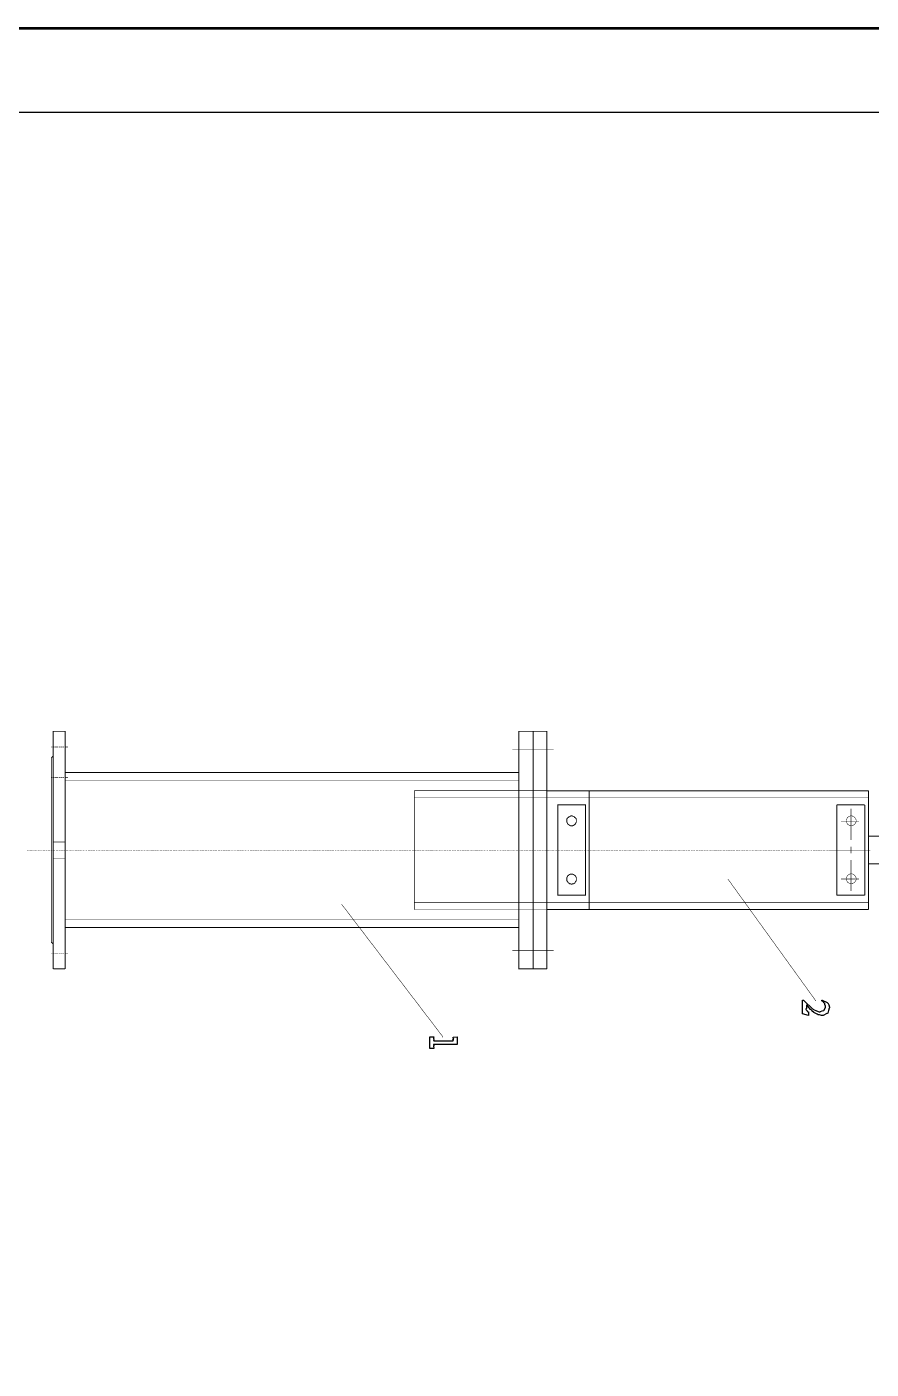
# Model space of a CAD drawing. Extents: x 0.4 to 11.2, y 0.4 to 16.
# Drawn here: x 3.346 to 6.307, y 11.277 to 15.987 of the extents above; entities that cross this region are included whole.
import ezdxf

# ---------------------------------------------------------------- set-up
doc = ezdxf.new("R2010")
doc.units = 0
doc.layers.get('0').update_dxf_attribs({"linetype": 'CONTINUOUS'})

msp = doc.modelspace()

# ---------------------------------------------------------------- linework, layer by layer
at = {"color": 230, "const_width": 0.01}
msp.add_lwpolyline([(11.1917, 0.405003), (11.1917, 15.9817), (0.363336, 15.9817), (0.363336, 0.405003), (11.1917, 0.405003)], close=True, dxfattribs=at)
at = {"color": 6, "const_width": 0.005}
msp.add_lwpolyline([(0.656685, 15.6867), (10.8983, 15.6867)], dxfattribs=at)
at = {"color": 0}
for points, const_width in [([(3.47999, 12.6816), (3.47999, 13.515), (3.43832, 13.515), (3.43832, 12.6816)], 0.003333), ([(5.12169, 13.515), (5.14501, 13.515)], 0.003333), ([(5.16997, 12.6816), (5.16997, 13.515), (5.14501, 13.515)], 0.003333), ([(3.43164, 13.4217), (3.43832, 13.4283)], 0.003333), ([(3.43164, 13.4217), (3.43164, 12.775)], 0.003333), ([(5.07167, 13.37), (3.47999, 13.37)], 0.003333), ([(5.16997, 13.3066), (6.29833, 13.3066)], 0.003333), ([(5.31836, 13.3066), (5.31836, 12.89)], 0.003333), ([(6.29833, 13.3066), (6.29833, 12.89)], 0.003333), ([(6.29833, 13.1467), (7.02832, 13.1467)], 0.003333), ([(7.02832, 13.05), (6.29833, 13.05)], 0.003333), ([(5.80501, 12.9967), (6.11165, 12.5717), (6.11165, 12.5684)], 0.001667), ([(4.44997, 12.9083), (4.80501, 12.4434), (4.80501, 12.44)], 0.001667), ([(5.16997, 12.89), (6.29833, 12.89)], 0.003333), ([(5.07167, 12.8267), (3.47999, 12.8267)], 0.003333), ([(3.43164, 12.775), (3.43832, 12.7683)], 0.003333), ([(5.16997, 12.6917), (5.16997, 12.7817)], 0.003333), ([(3.43832, 12.6816), (3.47999, 12.6816)], 0.003333), ([(5.12169, 12.6816), (5.14501, 12.6816)], 0.003333), ([(5.14501, 12.6816), (5.16997, 12.6816)], 0.003333)]:
    msp.add_lwpolyline(points, dxfattribs=dict(at, const_width=const_width))
at = {"color": 0, "const_width": 0.003333}
msp.add_lwpolyline([(5.12169, 13.515), (5.07167, 13.515), (5.07167, 12.6816), (5.12169, 12.6816), (5.12169, 13.515)], close=True, dxfattribs=at)
at = {"color": 1, "const_width": 0.001667}
for points in [[(3.435, 13.46), (3.43164, 13.46)], [(3.44168, 13.46), (3.43668, 13.46)], [(3.45665, 13.46), (3.44997, 13.46), (3.44336, 13.46)], [(3.46332, 13.46), (3.45833, 13.46)], [(3.47, 13.46), (3.465, 13.46)], [(3.47667, 13.46), (3.47168, 13.46)], [(3.49001, 13.46), (3.48503, 13.46), (3.47835, 13.46)], [(5.19336, 13.45), (5.04833, 13.45)], [(3.435, 13.3533), (3.43164, 13.3533)], [(3.44168, 13.3533), (3.43668, 13.3533)], [(3.45665, 13.3533), (3.44997, 13.3533), (3.44336, 13.3533)], [(3.46332, 13.3533), (3.45833, 13.3533)], [(3.47, 13.3533), (3.465, 13.3533)], [(3.47667, 13.3533), (3.47168, 13.3533)], [(3.49001, 13.3533), (3.48503, 13.3533), (3.47835, 13.3533)], [(5.07167, 13.3433), (3.47999, 13.3433)], [(4.70503, 13.3066), (4.70503, 12.89), (5.16997, 12.89)], [(4.70503, 13.3066), (5.16997, 13.3066)], [(4.70503, 13.2817), (6.29833, 13.2817)], [(3.43832, 13.1267), (3.47999, 13.1267)], [(3.43832, 13.07), (3.47999, 13.07)], [(4.70503, 12.915), (6.29833, 12.915)], [(5.07167, 12.8533), (3.47999, 12.8533)], [(3.435, 12.7367), (3.43164, 12.7367)], [(3.44168, 12.7367), (3.43668, 12.7367)], [(3.45665, 12.7367), (3.44997, 12.7367), (3.44336, 12.7367)], [(3.46332, 12.7367), (3.45833, 12.7367)], [(3.47, 12.7367), (3.465, 12.7367)], [(3.47667, 12.7367), (3.47168, 12.7367)], [(3.49001, 12.7367), (3.48503, 12.7367), (3.47835, 12.7367)], [(5.19336, 12.7467), (5.04833, 12.7467)]]:
    msp.add_lwpolyline(points, dxfattribs=at)
at = {"color": 5}
for points, const_width in [([(5.30501, 13.2567), (5.30501, 12.94), (5.20833, 12.94), (5.20833, 13.2567), (5.30501, 13.2567)], 0.003333), ([(5.25667, 13.1833), (5.25999, 13.1833), (5.26335, 13.185), (5.26665, 13.1867), (5.26833, 13.1883), (5.27001, 13.19), (5.27165, 13.1934), (5.27333, 13.1967), (5.27333, 13.2), (5.27333, 13.2033), (5.27333, 13.2067), (5.27165, 13.21), (5.27001, 13.2116), (5.26665, 13.2133), (5.26497, 13.2167), (5.26167, 13.2167), (5.25836, 13.2183), (5.25499, 13.2183), (5.25168, 13.2167), (5.24832, 13.2167), (5.24669, 13.2133), (5.24333, 13.2116), (5.24164, 13.21), (5.24001, 13.2067), (5.24001, 13.2033), (5.24001, 13.2), (5.24001, 13.1967), (5.24164, 13.1934), (5.24333, 13.19), (5.24501, 13.1883), (5.24832, 13.1867), (5.25, 13.185), (5.25331, 13.1833), (5.25667, 13.1833)], 0.003333), ([(6.23753, 13.1833), (6.24061, 13.1833), (6.24989, 13.1885), (6.25499, 13.1977), (6.25499, 13.2008), (6.25499, 13.2039), (6.24989, 13.2132), (6.24061, 13.2183), (6.23753, 13.2183), (6.23443, 13.2183), (6.22515, 13.2132), (6.22, 13.2039), (6.22, 13.2008), (6.22, 13.1977), (6.22515, 13.1885), (6.23443, 13.1833), (6.23753, 13.1833)], 0.001667), ([(6.23665, 13.205), (6.23665, 13.205)], 0.001667), ([(5.25667, 12.9783), (5.25999, 12.98), (5.26335, 12.98), (5.26665, 12.9817), (5.26833, 12.9833), (5.27001, 12.9867), (5.27165, 12.9883), (5.27333, 12.9916), (5.27333, 12.995), (5.27333, 12.9983), (5.27333, 13.0017), (5.27165, 13.005), (5.27001, 13.0084), (5.26665, 13.01), (5.26497, 13.0117), (5.26167, 13.0133), (5.25836, 13.0133), (5.25499, 13.0133), (5.25168, 13.0133), (5.24832, 13.0117), (5.24669, 13.01), (5.24333, 13.0084), (5.24164, 13.005), (5.24001, 13.0017), (5.24001, 12.9983), (5.24001, 12.995), (5.24001, 12.9916), (5.24164, 12.9883), (5.24333, 12.9867), (5.24501, 12.9833), (5.24832, 12.9817), (5.25, 12.98), (5.25331, 12.98), (5.25667, 12.9783)], 0.003333), ([(6.23753, 12.98), (6.24061, 12.98), (6.24989, 12.9851), (6.25499, 12.9944), (6.25499, 12.9975), (6.25499, 13.0006), (6.24989, 13.0099), (6.24061, 13.015), (6.23753, 13.015), (6.23443, 13.015), (6.22515, 13.0099), (6.22, 13.0006), (6.22, 12.9975), (6.22, 12.9944), (6.22515, 12.9851), (6.23443, 12.98), (6.23753, 12.98)], 0.001667)]:
    msp.add_lwpolyline(points, close=True, dxfattribs=dict(at, const_width=const_width))
for points, const_width in [([(6.18668, 13.2567), (6.18668, 12.94)], 0.003333), ([(6.18668, 13.2567), (6.285, 13.2567)], 0.003333), ([(6.23665, 13.2433), (6.23665, 13.1334)], 0.001667), ([(6.285, 13.2567), (6.285, 12.94)], 0.003333), ([(6.20167, 13.2), (6.26497, 13.2)], 0.001667), ([(6.22835, 13.2), (6.22667, 13.2), (6.22331, 13.2)], 0.001667), ([(6.23503, 13.2), (6.22999, 13.2)], 0.001667), ([(6.23665, 13.2133), (6.23665, 13.2067)], 0.001667), ([(6.23665, 13.2033), (6.23665, 13.1983)], 0.001667), ([(6.24669, 13.2), (6.24501, 13.2), (6.23833, 13.2), (6.23665, 13.2)], 0.001667), ([(6.23665, 13.1967), (6.23665, 13.195)], 0.001667), ([(6.23665, 13.1934), (6.23665, 13.1883)], 0.001667), ([(6.25168, 13.2), (6.24832, 13.2)], 0.001667), ([(6.18668, 13.0433), (6.18668, 13.1533)], 0.003333), ([(6.23665, 13.11), (6.23665, 13.0866)], 0.001667), ([(6.23665, 13.0633), (6.23665, 12.955)], 0.001667), ([(6.20167, 12.9967), (6.26497, 12.9967)], 0.001667), ([(6.18668, 12.94), (6.285, 12.94)], 0.003333)]:
    msp.add_lwpolyline(points, dxfattribs=dict(at, const_width=const_width))
at = {"color": 254, "const_width": 0.001667}
for points in [[(3.35167, 13.0983), (3.34668, 13.0983)], [(3.36333, 13.0983), (3.36165, 13.0983), (3.35499, 13.0983)], [(3.37001, 13.0983), (3.36501, 13.0983)], [(3.37999, 13.0983), (3.37332, 13.0983), (3.37169, 13.0983)], [(3.38835, 13.0983), (3.38336, 13.0983)], [(3.39165, 13.0983), (3.38997, 13.0983)], [(3.39833, 13.0983), (3.39333, 13.0983)], [(3.41, 13.0983), (3.40831, 13.0983), (3.40169, 13.0983)], [(3.41667, 13.0983), (3.41168, 13.0983)], [(3.42833, 13.0983), (3.42665, 13.0983), (3.41997, 13.0983), (3.41835, 13.0983)], [(3.435, 13.0983), (3.43001, 13.0983)], [(3.44499, 13.0983), (3.43832, 13.0983), (3.43668, 13.0983)], [(3.45665, 13.0983), (3.45503, 13.0983), (3.44835, 13.0983)], [(3.46332, 13.0983), (3.45833, 13.0983)], [(3.47499, 13.0983), (3.47331, 13.0983), (3.46669, 13.0983), (3.465, 13.0983)], [(3.48167, 13.0983), (3.47667, 13.0983)], [(3.49164, 13.0983), (3.48503, 13.0983), (3.48335, 13.0983)], [(3.50331, 13.0983), (3.50168, 13.0983), (3.49501, 13.0983)], [(3.50999, 13.0983), (3.50499, 13.0983)], [(3.52165, 13.0983), (3.52001, 13.0983), (3.51335, 13.0983)], [(3.52832, 13.0983), (3.52333, 13.0983)], [(3.53836, 13.0983), (3.53168, 13.0983), (3.53, 13.0983)], [(3.54665, 13.0983), (3.54167, 13.0983)], [(3.55003, 13.0983), (3.54833, 13.0983)], [(3.55664, 13.0983), (3.55165, 13.0983)], [(3.56836, 13.0983), (3.56668, 13.0983), (3.56, 13.0983)], [(3.57497, 13.0983), (3.56999, 13.0983)], [(3.58501, 13.0983), (3.57835, 13.0983), (3.57667, 13.0983)], [(3.59332, 13.0983), (3.58832, 13.0983)], [(3.59668, 13.0983), (3.595, 13.0983)], [(3.60335, 13.0983), (3.59831, 13.0983)], [(3.61501, 13.0983), (3.61333, 13.0983), (3.60667, 13.0983)], [(3.62169, 13.0983), (3.61664, 13.0983)], [(3.63336, 13.0983), (3.63167, 13.0983), (3.625, 13.0983), (3.62332, 13.0983)], [(3.63997, 13.0983), (3.63499, 13.0983)], [(3.65001, 13.0983), (3.64333, 13.0983), (3.64165, 13.0983)], [(3.66168, 13.0983), (3.66, 13.0983), (3.65332, 13.0983)], [(3.66835, 13.0983), (3.66336, 13.0983)], [(3.68001, 13.0983), (3.67833, 13.0983), (3.67165, 13.0983), (3.66997, 13.0983)], [(3.68668, 13.0983), (3.68164, 13.0983)], [(3.69667, 13.0983), (3.69, 13.0983), (3.68832, 13.0983)], [(3.70503, 13.0983), (3.69997, 13.0983)], [(3.70833, 13.0983), (3.70665, 13.0983)], [(3.715, 13.0983), (3.71001, 13.0983)], [(3.72667, 13.0983), (3.72499, 13.0983), (3.71832, 13.0983)], [(3.73335, 13.0983), (3.72835, 13.0983)], [(3.74333, 13.0983), (3.73665, 13.0983), (3.73503, 13.0983)], [(3.75168, 13.0983), (3.74669, 13.0983)], [(3.75499, 13.0983), (3.75331, 13.0983)], [(3.76167, 13.0983), (3.75667, 13.0983)], [(3.77333, 13.0983), (3.77165, 13.0983), (3.76497, 13.0983)], [(3.78, 13.0983), (3.77501, 13.0983)], [(3.79167, 13.0983), (3.78999, 13.0983), (3.78331, 13.0983), (3.78168, 13.0983)], [(3.79833, 13.0983), (3.79335, 13.0983)], [(3.80832, 13.0983), (3.80165, 13.0983), (3.80003, 13.0983)], [(3.81999, 13.0983), (3.81836, 13.0983), (3.81168, 13.0983)], [(3.82667, 13.0983), (3.82167, 13.0983)], [(3.83832, 13.0983), (3.83664, 13.0983), (3.83003, 13.0983), (3.82835, 13.0983)], [(3.845, 13.0983), (3.84, 13.0983)], [(3.85499, 13.0983), (3.84831, 13.0983), (3.84668, 13.0983)], [(3.86664, 13.0983), (3.86501, 13.0983), (3.85835, 13.0983)], [(3.87332, 13.0983), (3.86833, 13.0983)], [(3.88499, 13.0983), (3.88336, 13.0983), (3.87668, 13.0983)], [(3.89165, 13.0983), (3.88667, 13.0983)], [(3.90169, 13.0983), (3.89501, 13.0983), (3.89333, 13.0983)], [(3.91, 13.0983), (3.905, 13.0983)], [(3.91336, 13.0983), (3.91168, 13.0983)], [(3.91997, 13.0983), (3.91499, 13.0983)], [(3.93164, 13.0983), (3.93001, 13.0983), (3.92333, 13.0983)], [(3.93832, 13.0983), (3.93332, 13.0983)], [(3.94835, 13.0983), (3.94168, 13.0983), (3.94, 13.0983)], [(3.95665, 13.0983), (3.95167, 13.0983)], [(3.96669, 13.0983), (3.96001, 13.0983), (3.95833, 13.0983)], [(3.97835, 13.0983), (3.97667, 13.0983), (3.97, 13.0983)], [(3.98503, 13.0983), (3.97999, 13.0983)], [(3.99669, 13.0983), (3.99501, 13.0983), (3.98833, 13.0983), (3.98665, 13.0983)], [(4.00331, 13.0983), (3.99832, 13.0983)], [(4.01335, 13.0983), (4.00667, 13.0983), (4.00499, 13.0983)], [(4.02501, 13.0983), (4.02333, 13.0983), (4.01665, 13.0983)], [(4.03168, 13.0983), (4.02669, 13.0983)], [(4.04335, 13.0983), (4.04167, 13.0983), (4.035, 13.0983), (4.03331, 13.0983)], [(4.05003, 13.0983), (4.04497, 13.0983)], [(4.06, 13.0983), (4.05333, 13.0983), (4.05165, 13.0983)], [(4.06836, 13.0983), (4.06332, 13.0983)], [(4.07167, 13.0983), (4.06999, 13.0983)], [(4.07835, 13.0983), (4.07335, 13.0983)], [(4.09, 13.0983), (4.08832, 13.0983), (4.08165, 13.0983)], [(4.09668, 13.0983), (4.09169, 13.0983)], [(4.10667, 13.0983), (4.09999, 13.0983), (4.09831, 13.0983)], [(4.11501, 13.0983), (4.11003, 13.0983)], [(4.11833, 13.0983), (4.11664, 13.0983)], [(4.125, 13.0983), (4.12001, 13.0983)], [(4.13667, 13.0983), (4.13499, 13.0983), (4.12831, 13.0983)], [(4.14333, 13.0983), (4.13835, 13.0983)], [(4.155, 13.0983), (4.15332, 13.0983), (4.14665, 13.0983), (4.14501, 13.0983)], [(4.16168, 13.0983), (4.15668, 13.0983)], [(4.17165, 13.0983), (4.16499, 13.0983), (4.16336, 13.0983)], [(4.18332, 13.0983), (4.18164, 13.0983), (4.17503, 13.0983)], [(4.19, 13.0983), (4.185, 13.0983)], [(4.20167, 13.0983), (4.19997, 13.0983), (4.19336, 13.0983), (4.19168, 13.0983)], [(4.20833, 13.0983), (4.20335, 13.0983)], [(4.21832, 13.0983), (4.21164, 13.0983), (4.21001, 13.0983)], [(4.22667, 13.0983), (4.22168, 13.0983)], [(4.22999, 13.0983), (4.22835, 13.0983)], [(4.23665, 13.0983), (4.23167, 13.0983)], [(4.24832, 13.0983), (4.24669, 13.0983), (4.24001, 13.0983)], [(4.25499, 13.0983), (4.25, 13.0983)], [(4.26497, 13.0983), (4.25836, 13.0983), (4.25667, 13.0983)], [(4.27333, 13.0983), (4.26833, 13.0983)], [(4.27669, 13.0983), (4.27501, 13.0983)], [(4.28331, 13.0983), (4.27832, 13.0983)], [(4.29497, 13.0983), (4.29335, 13.0983), (4.28668, 13.0983)], [(4.30165, 13.0983), (4.29665, 13.0983)], [(4.31168, 13.0983), (4.30501, 13.0983), (4.30333, 13.0983)], [(4.31999, 13.0983), (4.315, 13.0983)], [(4.33003, 13.0983), (4.32335, 13.0983), (4.32167, 13.0983)], [(4.34169, 13.0983), (4.34, 13.0983), (4.33333, 13.0983)], [(4.34831, 13.0983), (4.34332, 13.0983)], [(4.36003, 13.0983), (4.35835, 13.0983), (4.35167, 13.0983), (4.34999, 13.0983)], [(4.36664, 13.0983), (4.36165, 13.0983)], [(4.37668, 13.0983), (4.37001, 13.0983), (4.36833, 13.0983)], [(4.38835, 13.0983), (4.38667, 13.0983), (4.37999, 13.0983)], [(4.39501, 13.0983), (4.38997, 13.0983)], [(4.40668, 13.0983), (4.405, 13.0983), (4.39833, 13.0983), (4.39665, 13.0983)], [(4.41336, 13.0983), (4.40831, 13.0983)], [(4.42333, 13.0983), (4.41667, 13.0983), (4.41499, 13.0983)], [(4.43164, 13.0983), (4.42665, 13.0983)], [(4.435, 13.0983), (4.43332, 13.0983)], [(4.44168, 13.0983), (4.43668, 13.0983)], [(4.45335, 13.0983), (4.45167, 13.0983), (4.44499, 13.0983)], [(4.46001, 13.0983), (4.45503, 13.0983)], [(4.47, 13.0983), (4.46332, 13.0983), (4.46164, 13.0983)], [(4.47835, 13.0983), (4.47331, 13.0983)], [(4.48167, 13.0983), (4.47999, 13.0983)], [(4.48833, 13.0983), (4.48335, 13.0983)], [(4.5, 13.0983), (4.49832, 13.0983), (4.49164, 13.0983)], [(4.50667, 13.0983), (4.50168, 13.0983)], [(4.51833, 13.0983), (4.51665, 13.0983), (4.50999, 13.0983), (4.50836, 13.0983)], [(4.52501, 13.0983), (4.52001, 13.0983)], [(4.535, 13.0983), (4.52832, 13.0983), (4.52669, 13.0983)], [(4.54665, 13.0983), (4.54497, 13.0983), (4.53836, 13.0983)], [(4.55333, 13.0983), (4.54833, 13.0983)], [(4.565, 13.0983), (4.56332, 13.0983), (4.55664, 13.0983), (4.55501, 13.0983)], [(4.57167, 13.0983), (4.56668, 13.0983)], [(4.58165, 13.0983), (4.57497, 13.0983), (4.57335, 13.0983)], [(4.59, 13.0983), (4.58501, 13.0983)], [(4.59332, 13.0983), (4.59169, 13.0983)], [(4.59999, 13.0983), (4.595, 13.0983)], [(4.61165, 13.0983), (4.61003, 13.0983), (4.60335, 13.0983)], [(4.61833, 13.0983), (4.61333, 13.0983)], [(4.62831, 13.0983), (4.62169, 13.0983), (4.62001, 13.0983)], [(4.63667, 13.0983), (4.63167, 13.0983)], [(4.63997, 13.0983), (4.63835, 13.0983)], [(4.64665, 13.0983), (4.64165, 13.0983)], [(4.65831, 13.0983), (4.65668, 13.0983), (4.65001, 13.0983)], [(4.66499, 13.0983), (4.66, 13.0983)], [(4.67665, 13.0983), (4.67503, 13.0983), (4.66835, 13.0983), (4.66667, 13.0983)], [(4.68332, 13.0983), (4.67833, 13.0983)], [(4.69336, 13.0983), (4.68668, 13.0983), (4.685, 13.0983)], [(4.70503, 13.0983), (4.70335, 13.0983), (4.69667, 13.0983)], [(4.71164, 13.0983), (4.70665, 13.0983)], [(4.72331, 13.0983), (4.72168, 13.0983), (4.715, 13.0983), (4.71332, 13.0983)], [(4.72999, 13.0983), (4.72499, 13.0983)], [(4.74001, 13.0983), (4.73335, 13.0983), (4.73167, 13.0983)], [(4.75168, 13.0983), (4.75, 13.0983), (4.74333, 13.0983)], [(4.75836, 13.0983), (4.75331, 13.0983)], [(4.77001, 13.0983), (4.76833, 13.0983), (4.76167, 13.0983), (4.75999, 13.0983)], [(4.77669, 13.0983), (4.77165, 13.0983)], [(4.78668, 13.0983), (4.78, 13.0983), (4.77832, 13.0983)], [(4.79497, 13.0983), (4.78999, 13.0983)], [(4.79833, 13.0983), (4.79665, 13.0983)], [(4.80501, 13.0983), (4.80003, 13.0983)], [(4.81668, 13.0983), (4.815, 13.0983), (4.80832, 13.0983)], [(4.82335, 13.0983), (4.81836, 13.0983)], [(4.83333, 13.0983), (4.82667, 13.0983), (4.82497, 13.0983)], [(4.84169, 13.0983), (4.83664, 13.0983)], [(4.845, 13.0983), (4.84332, 13.0983)], [(4.85167, 13.0983), (4.84668, 13.0983)], [(4.86333, 13.0983), (4.86165, 13.0983), (4.85499, 13.0983)], [(4.87001, 13.0983), (4.86501, 13.0983)], [(4.88167, 13.0983), (4.87999, 13.0983), (4.87332, 13.0983), (4.87169, 13.0983)], [(4.88835, 13.0983), (4.88336, 13.0983)], [(4.89833, 13.0983), (4.89165, 13.0983), (4.88997, 13.0983)], [(4.91, 13.0983), (4.90831, 13.0983), (4.90169, 13.0983)], [(4.91667, 13.0983), (4.91168, 13.0983)], [(4.92833, 13.0983), (4.92665, 13.0983), (4.91997, 13.0983), (4.91835, 13.0983)], [(4.935, 13.0983), (4.93001, 13.0983)], [(4.94499, 13.0983), (4.93832, 13.0983), (4.93668, 13.0983)], [(4.95335, 13.0983), (4.94835, 13.0983)], [(4.95665, 13.0983), (4.95503, 13.0983)], [(4.96332, 13.0983), (4.95833, 13.0983)], [(4.97499, 13.0983), (4.97331, 13.0983), (4.96669, 13.0983)], [(4.98167, 13.0983), (4.97667, 13.0983)], [(4.99164, 13.0983), (4.98503, 13.0983), (4.98335, 13.0983)], [(5, 13.0983), (4.99501, 13.0983)], [(5.00331, 13.0983), (5.00168, 13.0983)], [(5.00999, 13.0983), (5.00499, 13.0983)], [(5.02165, 13.0983), (5.02001, 13.0983), (5.01335, 13.0983)], [(5.02832, 13.0983), (5.02333, 13.0983)], [(5.03999, 13.0983), (5.03836, 13.0983), (5.03168, 13.0983), (5.03, 13.0983)], [(5.04665, 13.0983), (5.04167, 13.0983)], [(5.05664, 13.0983), (5.05003, 13.0983), (5.04833, 13.0983)], [(5.06836, 13.0983), (5.06668, 13.0983), (5.06, 13.0983)], [(5.07497, 13.0983), (5.06999, 13.0983)], [(5.08664, 13.0983), (5.08501, 13.0983), (5.07835, 13.0983), (5.07667, 13.0983)], [(5.09332, 13.0983), (5.08832, 13.0983)], [(5.10335, 13.0983), (5.09668, 13.0983), (5.095, 13.0983)], [(5.11501, 13.0983), (5.11333, 13.0983), (5.10667, 13.0983)], [(5.12169, 13.0983), (5.11664, 13.0983)], [(5.13336, 13.0983), (5.13167, 13.0983), (5.125, 13.0983)], [(5.13997, 13.0983), (5.13499, 13.0983)], [(5.15001, 13.0983), (5.14333, 13.0983), (5.14165, 13.0983)], [(5.15831, 13.0983), (5.15332, 13.0983)], [(5.16168, 13.0983), (5.16, 13.0983)], [(5.16835, 13.0983), (5.16336, 13.0983)], [(5.18001, 13.0983), (5.17833, 13.0983), (5.17165, 13.0983)], [(5.18668, 13.0983), (5.18164, 13.0983)], [(5.19667, 13.0983), (5.19, 13.0983), (5.18832, 13.0983)], [(5.20503, 13.0983), (5.19997, 13.0983)], [(5.20833, 13.0983), (5.20665, 13.0983)], [(5.215, 13.0983), (5.21001, 13.0983)], [(5.22667, 13.0983), (5.22499, 13.0983), (5.21832, 13.0983)], [(5.23335, 13.0983), (5.22835, 13.0983)], [(5.24501, 13.0983), (5.24333, 13.0983), (5.23665, 13.0983), (5.23503, 13.0983)], [(5.25168, 13.0983), (5.24669, 13.0983)], [(5.26167, 13.0983), (5.25499, 13.0983), (5.25331, 13.0983)], [(5.27333, 13.0983), (5.27165, 13.0983), (5.26497, 13.0983)], [(5.28, 13.0983), (5.27501, 13.0983)], [(5.29167, 13.0983), (5.28999, 13.0983), (5.28331, 13.0983), (5.28168, 13.0983)], [(5.29833, 13.0983), (5.29335, 13.0983)], [(5.30832, 13.0983), (5.30165, 13.0983), (5.30003, 13.0983)], [(5.31668, 13.0983), (5.31168, 13.0983)], [(5.31999, 13.0983), (5.31836, 13.0983)], [(5.32667, 13.0983), (5.32167, 13.0983)], [(5.33832, 13.0983), (5.33664, 13.0983), (5.33003, 13.0983)], [(5.345, 13.0983), (5.34, 13.0983)], [(5.35499, 13.0983), (5.34831, 13.0983), (5.34668, 13.0983)], [(5.36333, 13.0983), (5.35835, 13.0983)], [(5.36664, 13.0983), (5.36501, 13.0983)], [(5.37332, 13.0983), (5.36833, 13.0983)], [(5.38499, 13.0983), (5.38336, 13.0983), (5.37668, 13.0983)], [(5.39165, 13.0983), (5.38667, 13.0983)], [(5.40332, 13.0983), (5.40169, 13.0983), (5.39501, 13.0983), (5.39333, 13.0983)], [(5.41, 13.0983), (5.405, 13.0983)], [(5.41997, 13.0983), (5.41336, 13.0983), (5.41168, 13.0983)], [(5.43164, 13.0983), (5.43001, 13.0983), (5.42333, 13.0983)], [(5.43832, 13.0983), (5.43332, 13.0983)], [(5.44997, 13.0983), (5.44835, 13.0983), (5.44168, 13.0983), (5.44, 13.0983)], [(5.45665, 13.0983), (5.45167, 13.0983)], [(5.46669, 13.0983), (5.46001, 13.0983), (5.45833, 13.0983)], [(5.47835, 13.0983), (5.47667, 13.0983), (5.47, 13.0983)], [(5.48503, 13.0983), (5.47999, 13.0983)], [(5.49669, 13.0983), (5.49501, 13.0983), (5.48833, 13.0983)], [(5.50331, 13.0983), (5.49832, 13.0983)], [(5.51335, 13.0983), (5.50667, 13.0983), (5.50499, 13.0983)], [(5.52165, 13.0983), (5.51665, 13.0983)], [(5.52501, 13.0983), (5.52333, 13.0983)], [(5.53168, 13.0983), (5.52669, 13.0983)], [(5.54335, 13.0983), (5.54167, 13.0983), (5.535, 13.0983)], [(5.55003, 13.0983), (5.54497, 13.0983)], [(5.56, 13.0983), (5.55333, 13.0983), (5.55165, 13.0983)], [(5.56836, 13.0983), (5.56332, 13.0983)], [(5.57835, 13.0983), (5.57167, 13.0983), (5.56999, 13.0983)], [(5.59, 13.0983), (5.58832, 13.0983), (5.58165, 13.0983)], [(5.59668, 13.0983), (5.59169, 13.0983)], [(5.60835, 13.0983), (5.60667, 13.0983), (5.59999, 13.0983), (5.59831, 13.0983)], [(5.61501, 13.0983), (5.61003, 13.0983)], [(5.625, 13.0983), (5.61833, 13.0983), (5.61664, 13.0983)], [(5.63667, 13.0983), (5.63499, 13.0983), (5.62831, 13.0983)], [(5.64333, 13.0983), (5.63835, 13.0983)], [(5.655, 13.0983), (5.65332, 13.0983), (5.64665, 13.0983), (5.64501, 13.0983)], [(5.66168, 13.0983), (5.65668, 13.0983)], [(5.67165, 13.0983), (5.66499, 13.0983), (5.66336, 13.0983)], [(5.68001, 13.0983), (5.67503, 13.0983)], [(5.68332, 13.0983), (5.68164, 13.0983)], [(5.69, 13.0983), (5.685, 13.0983)], [(5.70167, 13.0983), (5.69997, 13.0983), (5.69336, 13.0983)], [(5.70833, 13.0983), (5.70335, 13.0983)], [(5.71832, 13.0983), (5.71164, 13.0983), (5.71001, 13.0983)], [(5.72667, 13.0983), (5.72168, 13.0983)], [(5.72999, 13.0983), (5.72835, 13.0983)], [(5.73665, 13.0983), (5.73167, 13.0983)], [(5.74832, 13.0983), (5.74669, 13.0983), (5.74001, 13.0983)], [(5.75499, 13.0983), (5.75, 13.0983)], [(5.76665, 13.0983), (5.76497, 13.0983), (5.75836, 13.0983), (5.75667, 13.0983)], [(5.77333, 13.0983), (5.76833, 13.0983)], [(5.78331, 13.0983), (5.77669, 13.0983), (5.77501, 13.0983)], [(5.79497, 13.0983), (5.79335, 13.0983), (5.78668, 13.0983)], [(5.80165, 13.0983), (5.79665, 13.0983)], [(5.81332, 13.0983), (5.81168, 13.0983), (5.80501, 13.0983), (5.80333, 13.0983)], [(5.81999, 13.0983), (5.815, 13.0983)], [(5.83003, 13.0983), (5.82335, 13.0983), (5.82167, 13.0983)], [(5.84169, 13.0983), (5.84, 13.0983), (5.83333, 13.0983)], [(5.84831, 13.0983), (5.84332, 13.0983)], [(5.86003, 13.0983), (5.85835, 13.0983), (5.85167, 13.0983)], [(5.86664, 13.0983), (5.86165, 13.0983)], [(5.87668, 13.0983), (5.87001, 13.0983), (5.86833, 13.0983)], [(5.88499, 13.0983), (5.87999, 13.0983)], [(5.88835, 13.0983), (5.88667, 13.0983)], [(5.89501, 13.0983), (5.88997, 13.0983)], [(5.90668, 13.0983), (5.905, 13.0983), (5.89833, 13.0983)], [(5.91336, 13.0983), (5.90831, 13.0983)], [(5.92333, 13.0983), (5.91667, 13.0983), (5.91499, 13.0983)], [(5.93164, 13.0983), (5.92665, 13.0983)], [(5.94168, 13.0983), (5.935, 13.0983), (5.93332, 13.0983)], [(5.95335, 13.0983), (5.95167, 13.0983), (5.94499, 13.0983)], [(5.96001, 13.0983), (5.95503, 13.0983)], [(5.97168, 13.0983), (5.97, 13.0983), (5.96332, 13.0983), (5.96164, 13.0983)], [(5.97835, 13.0983), (5.97331, 13.0983)], [(5.98833, 13.0983), (5.98167, 13.0983), (5.97999, 13.0983)], [(6, 13.0983), (5.99832, 13.0983), (5.99164, 13.0983)], [(6.00667, 13.0983), (6.00168, 13.0983)], [(6.01833, 13.0983), (6.01665, 13.0983), (6.00999, 13.0983), (6.00836, 13.0983)], [(6.02501, 13.0983), (6.02001, 13.0983)], [(6.035, 13.0983), (6.02832, 13.0983), (6.02669, 13.0983)], [(6.04335, 13.0983), (6.03836, 13.0983)], [(6.04665, 13.0983), (6.04497, 13.0983)], [(6.05333, 13.0983), (6.04833, 13.0983)], [(6.065, 13.0983), (6.06332, 13.0983), (6.05664, 13.0983)], [(6.07167, 13.0983), (6.06668, 13.0983)], [(6.08165, 13.0983), (6.07497, 13.0983), (6.07335, 13.0983)], [(6.09, 13.0983), (6.08501, 13.0983)], [(6.09332, 13.0983), (6.09169, 13.0983)], [(6.09999, 13.0983), (6.095, 13.0983)], [(6.11165, 13.0983), (6.11003, 13.0983), (6.10335, 13.0983)], [(6.11833, 13.0983), (6.11333, 13.0983)], [(6.12999, 13.0983), (6.12831, 13.0983), (6.12169, 13.0983), (6.12001, 13.0983)], [(6.13667, 13.0983), (6.13167, 13.0983)], [(6.14665, 13.0983), (6.13997, 13.0983), (6.13835, 13.0983)], [(6.15831, 13.0983), (6.15668, 13.0983), (6.15001, 13.0983)], [(6.16499, 13.0983), (6.16, 13.0983)], [(6.16168, 13.0983), (6.30003, 13.0983)], [(6.17665, 13.0983), (6.17503, 13.0983), (6.16835, 13.0983), (6.16667, 13.0983)], [(6.18332, 13.0983), (6.17833, 13.0983)], [(6.19336, 13.0983), (6.18668, 13.0983), (6.185, 13.0983)], [(6.19336, 13.0983), (6.19997, 13.0983)], [(6.20167, 13.0983), (6.19667, 13.0983)], [(6.20167, 13.0983), (6.20335, 13.0983), (6.21001, 13.0983)], [(6.20503, 13.0983), (6.20335, 13.0983)], [(6.21164, 13.0983), (6.20665, 13.0983)], [(6.21332, 13.0983), (6.22, 13.0983), (6.22168, 13.0983)], [(6.22331, 13.0983), (6.22168, 13.0983), (6.215, 13.0983)], [(6.22331, 13.0983), (6.22835, 13.0983)], [(6.22999, 13.0983), (6.22499, 13.0983)], [(6.22999, 13.0983), (6.23167, 13.0983), (6.23833, 13.0983), (6.24001, 13.0983)], [(6.24001, 13.0983), (6.23335, 13.0983), (6.23167, 13.0983)], [(6.24164, 13.0983), (6.24669, 13.0983)], [(6.24832, 13.0983), (6.24333, 13.0983)], [(6.24832, 13.0983), (6.25, 13.0983), (6.25667, 13.0983)], [(6.25168, 13.0983), (6.25, 13.0983)], [(6.25836, 13.0983), (6.25331, 13.0983)], [(6.25999, 13.0983), (6.26665, 13.0983), (6.26833, 13.0983)], [(6.27001, 13.0983), (6.26833, 13.0983), (6.26167, 13.0983)], [(6.27001, 13.0983), (6.27501, 13.0983)], [(6.27669, 13.0983), (6.27165, 13.0983)], [(6.27669, 13.0983), (6.27832, 13.0983), (6.285, 13.0983)], [(6.28836, 13.0983), (6.28668, 13.0983), (6.28, 13.0983), (6.27832, 13.0983)], [(6.29497, 13.0983), (6.28999, 13.0983)], [(6.30501, 13.0983), (6.29833, 13.0983), (6.29665, 13.0983)]]:
    msp.add_lwpolyline(points, dxfattribs=at)
for points in [[(3.35335, 13.0983), (3.35335, 13.0983)], [(3.38167, 13.0983), (3.38167, 13.0983)], [(3.40001, 13.0983), (3.40001, 13.0983)], [(3.44667, 13.0983), (3.44667, 13.0983)], [(3.49333, 13.0983), (3.49333, 13.0983)], [(3.51167, 13.0983), (3.51167, 13.0983)], [(3.53999, 13.0983), (3.53999, 13.0983)], [(3.55832, 13.0983), (3.55832, 13.0983)], [(3.58664, 13.0983), (3.58664, 13.0983)], [(3.60499, 13.0983), (3.60499, 13.0983)], [(3.65169, 13.0983), (3.65169, 13.0983)], [(3.69835, 13.0983), (3.69835, 13.0983)], [(3.71669, 13.0983), (3.71669, 13.0983)], [(3.74501, 13.0983), (3.74501, 13.0983)], [(3.76335, 13.0983), (3.76335, 13.0983)], [(3.81, 13.0983), (3.81, 13.0983)], [(3.85667, 13.0983), (3.85667, 13.0983)], [(3.875, 13.0983), (3.875, 13.0983)], [(3.90332, 13.0983), (3.90332, 13.0983)], [(3.92165, 13.0983), (3.92165, 13.0983)], [(3.94997, 13.0983), (3.94997, 13.0983)], [(3.96832, 13.0983), (3.96832, 13.0983)], [(4.01497, 13.0983), (4.01497, 13.0983)], [(4.06168, 13.0983), (4.06168, 13.0983)], [(4.08003, 13.0983), (4.08003, 13.0983)], [(4.10835, 13.0983), (4.10835, 13.0983)], [(4.12668, 13.0983), (4.12668, 13.0983)], [(4.17333, 13.0983), (4.17333, 13.0983)], [(4.22, 13.0983), (4.22, 13.0983)], [(4.23833, 13.0983), (4.23833, 13.0983)], [(4.26665, 13.0983), (4.26665, 13.0983)], [(4.285, 13.0983), (4.285, 13.0983)], [(4.31332, 13.0983), (4.31332, 13.0983)], [(4.33165, 13.0983), (4.33165, 13.0983)], [(4.37831, 13.0983), (4.37831, 13.0983)], [(4.42503, 13.0983), (4.42503, 13.0983)], [(4.44336, 13.0983), (4.44336, 13.0983)], [(4.47168, 13.0983), (4.47168, 13.0983)], [(4.49001, 13.0983), (4.49001, 13.0983)], [(4.53668, 13.0983), (4.53668, 13.0983)], [(4.58333, 13.0983), (4.58333, 13.0983)], [(4.60167, 13.0983), (4.60167, 13.0983)], [(4.62999, 13.0983), (4.62999, 13.0983)], [(4.64833, 13.0983), (4.64833, 13.0983)], [(4.69499, 13.0983), (4.69499, 13.0983)], [(4.74164, 13.0983), (4.74164, 13.0983)], [(4.78836, 13.0983), (4.78836, 13.0983)], [(4.80664, 13.0983), (4.80664, 13.0983)], [(4.83501, 13.0983), (4.83501, 13.0983)], [(4.85335, 13.0983), (4.85335, 13.0983)], [(4.90001, 13.0983), (4.90001, 13.0983)], [(4.94667, 13.0983), (4.94667, 13.0983)], [(4.965, 13.0983), (4.965, 13.0983)], [(4.99333, 13.0983), (4.99333, 13.0983)], [(5.01167, 13.0983), (5.01167, 13.0983)], [(5.05832, 13.0983), (5.05832, 13.0983)], [(5.10499, 13.0983), (5.10499, 13.0983)], [(5.12332, 13.0983), (5.12332, 13.0983)], [(5.15169, 13.0983), (5.15169, 13.0983)], [(5.16997, 13.0983), (5.16997, 13.0983)], [(5.19835, 13.0983), (5.19835, 13.0983)], [(5.21669, 13.0983), (5.21669, 13.0983)], [(5.26335, 13.0983), (5.26335, 13.0983)], [(5.31, 13.0983), (5.31, 13.0983)], [(5.32835, 13.0983), (5.32835, 13.0983)], [(5.35667, 13.0983), (5.35667, 13.0983)], [(5.375, 13.0983), (5.375, 13.0983)], [(5.42165, 13.0983), (5.42165, 13.0983)], [(5.46832, 13.0983), (5.46832, 13.0983)], [(5.48665, 13.0983), (5.48665, 13.0983)], [(5.51497, 13.0983), (5.51497, 13.0983)], [(5.53331, 13.0983), (5.53331, 13.0983)], [(5.56168, 13.0983), (5.56168, 13.0983)], [(5.58003, 13.0983), (5.58003, 13.0983)], [(5.62668, 13.0983), (5.62668, 13.0983)], [(5.67333, 13.0983), (5.67333, 13.0983)], [(5.69168, 13.0983), (5.69168, 13.0983)], [(5.72, 13.0983), (5.72, 13.0983)], [(5.73833, 13.0983), (5.73833, 13.0983)], [(5.785, 13.0983), (5.785, 13.0983)], [(5.83165, 13.0983), (5.83165, 13.0983)], [(5.84999, 13.0983), (5.84999, 13.0983)], [(5.87831, 13.0983), (5.87831, 13.0983)], [(5.89665, 13.0983), (5.89665, 13.0983)], [(5.92503, 13.0983), (5.92503, 13.0983)], [(5.94336, 13.0983), (5.94336, 13.0983)], [(5.99001, 13.0983), (5.99001, 13.0983)], [(6.03668, 13.0983), (6.03668, 13.0983)], [(6.05501, 13.0983), (6.05501, 13.0983)], [(6.08333, 13.0983), (6.08333, 13.0983)], [(6.10167, 13.0983), (6.10167, 13.0983)], [(6.14833, 13.0983), (6.14833, 13.0983)], [(6.19499, 13.0983), (6.19499, 13.0983)], [(6.21164, 13.0983), (6.21164, 13.0983)], [(6.21332, 13.0983), (6.21332, 13.0983)], [(6.24164, 13.0983), (6.24164, 13.0983)], [(6.25836, 13.0983), (6.25836, 13.0983)], [(6.25999, 13.0983), (6.25999, 13.0983)], [(6.30664, 13.0983), (6.30664, 13.0983)]]:
    msp.add_lwpolyline(points, close=True, dxfattribs=at)
at = {"color": 0}
for points in [[(6.08751, 12.5174), (6.06668, 12.5233), (6.06668, 12.5717), (6.07015, 12.5717), (6.07329, 12.568), (6.10183, 12.5417), (6.104, 12.5402), (6.10542, 12.539), (6.11556, 12.5339), (6.12532, 12.5311), (6.12853, 12.5311), (6.12944, 12.5322), (6.13547, 12.5341), (6.14154, 12.5356), (6.14242, 12.5365), (6.14279, 12.538), (6.14785, 12.5463), (6.14785, 12.5491), (6.14697, 12.5508), (6.14551, 12.5566), (6.14497, 12.5604), (6.14437, 12.5612), (6.14324, 12.5629), (6.13911, 12.5673), (6.13547, 12.5687), (6.13439, 12.5691), (6.13439, 12.5717), (6.13558, 12.5714), (6.15321, 12.564), (6.15435, 12.5628), (6.15522, 12.5623), (6.15918, 12.5557), (6.16151, 12.5474), (6.16151, 12.5445), (6.1606, 12.5437), (6.15815, 12.5356), (6.155, 12.5265), (6.15369, 12.5252), (6.15213, 12.5244), (6.13965, 12.5174), (6.13547, 12.5174), (6.1334, 12.5184), (6.12646, 12.5199), (6.12229, 12.5201), (6.12115, 12.5207), (6.11774, 12.5222), (6.10667, 12.5281), (6.09961, 12.5343), (6.09814, 12.5361), (6.09526, 12.5394), (6.0855, 12.5501), (6.08057, 12.5549), (6.08014, 12.5554), (6.08014, 12.5422), (6.07954, 12.5419), (6.07856, 12.5389), (6.08051, 12.5366), (6.08057, 12.5363), (6.08057, 12.5363), (6.08268, 12.5337), (6.08296, 12.5335), (6.08296, 12.5335), (6.08708, 12.5313), (6.08751, 12.5311), (6.08751, 12.5174)], [(4.85482, 12.4432), (4.85482, 12.4189), (4.85482, 12.4161), (4.77344, 12.4161), (4.77306, 12.4164), (4.77175, 12.4175), (4.77344, 12.416), (4.77344, 12.4154), (4.77317, 12.4157), (4.77175, 12.4159), (4.77344, 12.4131), (4.77344, 12.4122), (4.77294, 12.4121), (4.77175, 12.4089), (4.77344, 12.404), (4.77344, 12.4024), (4.75999, 12.4024), (4.75999, 12.4432), (4.77344, 12.4432), (4.77294, 12.4432), (4.77175, 12.4389), (4.77344, 12.4349), (4.77344, 12.4337), (4.77317, 12.4337), (4.77175, 12.4328), (4.77344, 12.431), (4.77344, 12.4304), (4.77311, 12.4307), (4.77175, 12.4313), (4.77344, 12.4295), (4.77344, 12.4295), (4.84115, 12.4295), (4.84076, 12.43), (4.83968, 12.4314), (4.84115, 12.4302), (4.84115, 12.4302), (4.84076, 12.4307), (4.8399, 12.4325), (4.84196, 12.4318), (4.84201, 12.4319), (4.84164, 12.4325), (4.84125, 12.4348), (4.8431, 12.4351), (4.8431, 12.4352), (4.84233, 12.4359), (4.84093, 12.4391), (4.84142, 12.4415), (4.84115, 12.4421), (4.85482, 12.4432)]]:
    msp.add_lwpolyline(points, close=True, dxfattribs=at)

doc.saveas('drawing.dxf')
